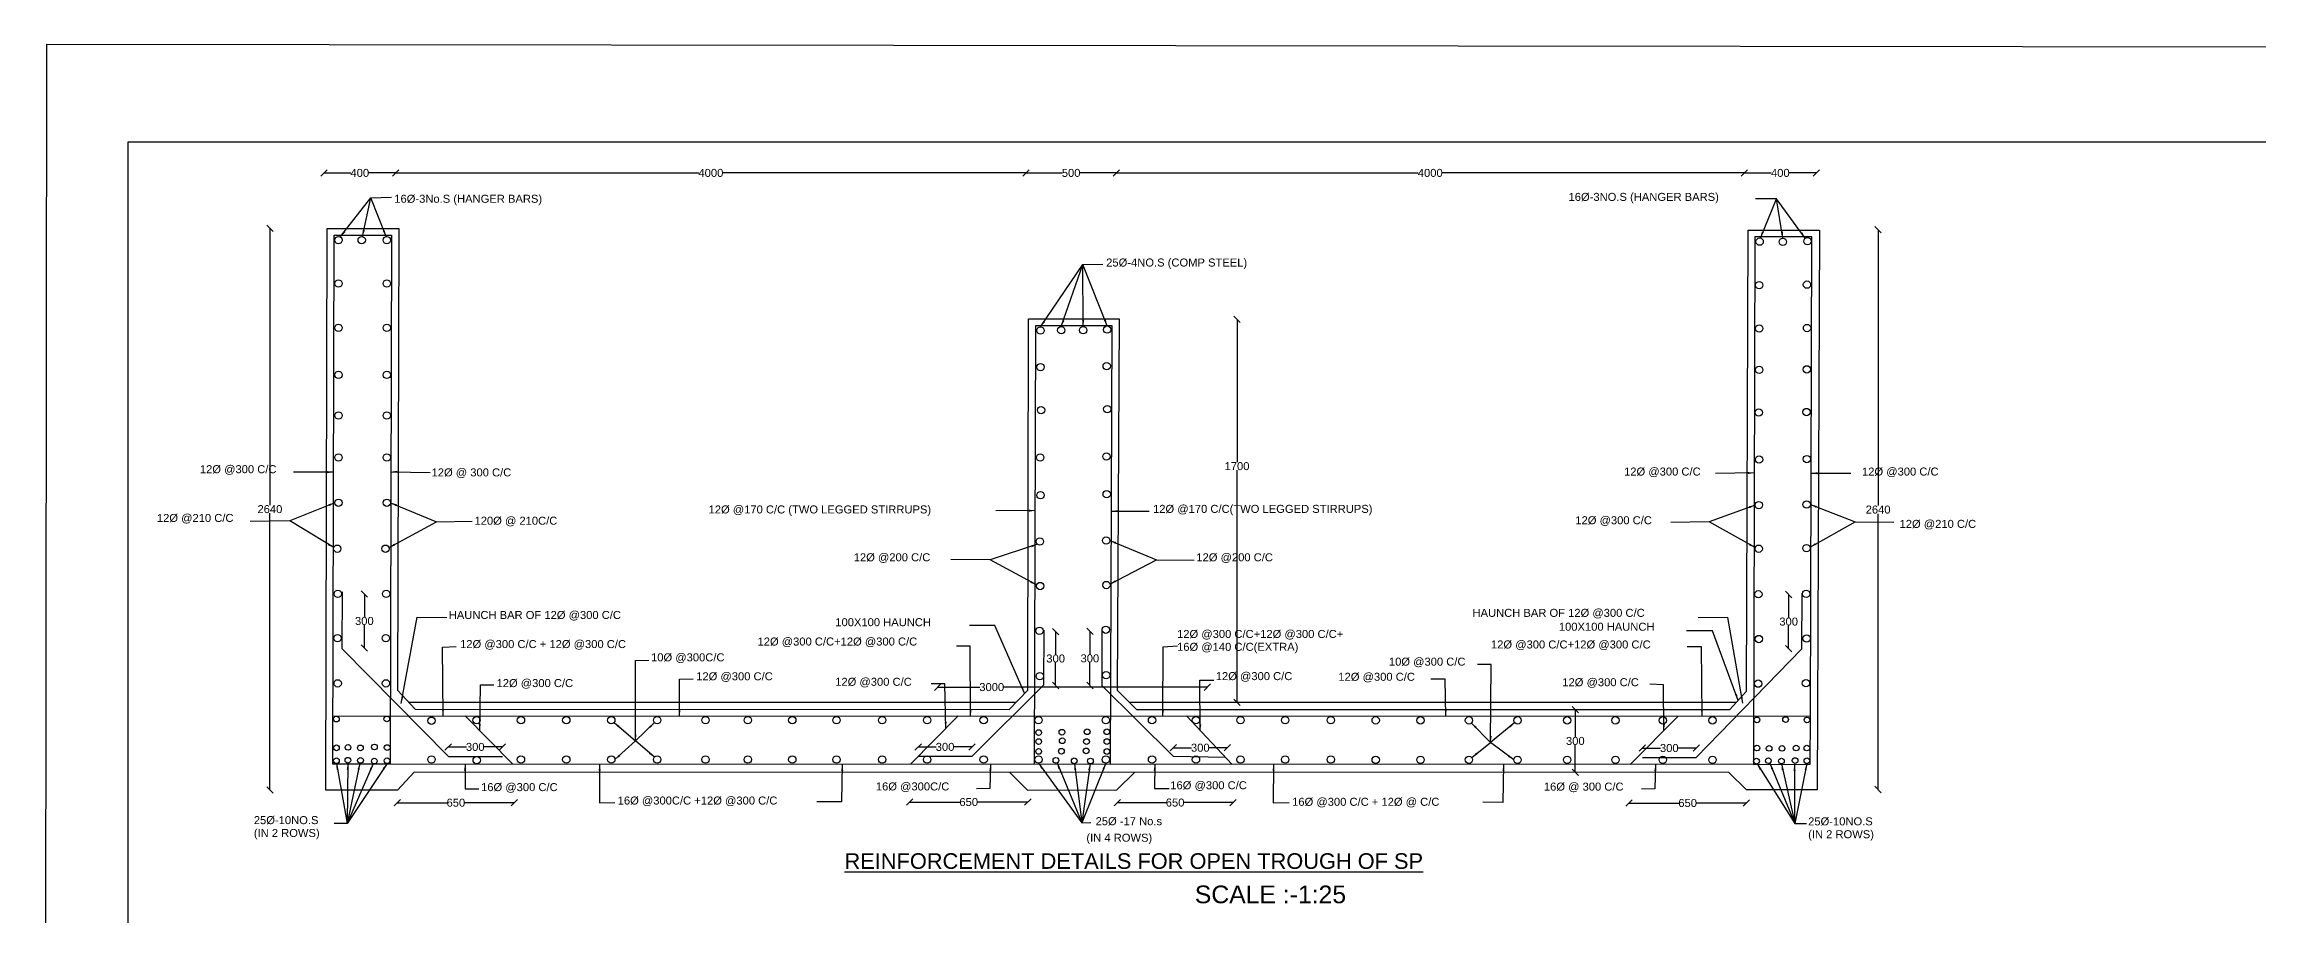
# Model space of a CAD drawing. Header units: metres. Extents: x 4998 to 109809, y -48749 to 23178.
# Drawn here: x 4998 to 74147, y -4005 to 23178 of the extents above; entities that cross this region are included whole.
import ezdxf

# ---------------------------------------------------------------- set-up
doc = ezdxf.new("R2010")
doc.units = ezdxf.units.M
doc.header["$MEASUREMENT"] = 0
doc.layers.add('TEXT', color=255, linetype='Continuous')
doc.styles.get("Standard").update_dxf_attribs({"font": 'arial.ttf'})
doc.dimstyles.get("Standard").update_dxf_attribs({"dimtxt": 250, "dimasz": 200, "dimexe": 0.18, "dimexo": 0.0625, "dimgap": 0.09, "dimtad": 0, "dimtih": 1, "dimtoh": 1, "dimdec": 0, "dimzin": 0, "dimdsep": 46, "dimtxsty": 'Standard', "dimblk": 'OBLIQUE', "dimcen": 0, "dimse1": 1, "dimse2": 1, "dimadec": 0, "dimazin": 0, "dimtfac": 1, "dimtdec": 0, "dimtofl": 0, "dimtmove": 0, "dimatfit": 3, "dimfxl": 1, "dimtolj": 1, "dimtzin": 0, "dimarcsym": 0})
picture_1 = doc.add_image_def('image1.jpg', size_in_pixel=(4820, 3305))

# ---------------------------------------------------------------- blocks, each defined once
blk = doc.blocks.new('_Oblique')
at = {"color": 0, "linetype": 'ByBlock', "lineweight": -2}
blk.add_line((-0.5, -0.5), (0.5, 0.5), dxfattribs=at)
blk = doc.blocks.new('*D5')
at = {"layer": 'Defpoints', "color": 0, "transparency": 16777216}
for p in [(12069, 17429), (12047, -109), (12069, -109)]:
    blk.add_point(p, dxfattribs=at)
at = {"layer": 'TEXT', "color": 0, "lineweight": -2, "transparency": 16777216}
for p, q in [((12047, 17429), (12047, 8788)), ((12047, -109), (12047, 8532))]:
    blk.add_line(p, q, dxfattribs=at)
at = {"layer": 'TEXT', "color": 0, "lineweight": -2, "transparency": 16777216, "xscale": 200, "yscale": 200, "zscale": 200}
for p, rotation in [((12047, 17429), 90), ((12047, -109), 270)]:
    blk.add_blockref('_Oblique', p, dxfattribs=dict(at, rotation=rotation))
at = {"layer": 'TEXT', "color": 0, "transparency": 16777216, "insert": (12047, 8660), "char_height": 250, "attachment_point": 5}
blk.add_mtext('\\A1;2640', dxfattribs=at)
blk = doc.blocks.new('*D6')
at = {"layer": 'Defpoints', "color": 0, "transparency": 16777216}
for p in [(14997, 6010), (15002, 6010), (15002, 4323)]:
    blk.add_point(p, dxfattribs=at)
at = {"layer": 'TEXT', "color": 0, "lineweight": -2, "transparency": 16777216}
for p, q in [((14997, 6010), (14997, 5294)), ((14997, 4323), (14997, 5039))]:
    blk.add_line(p, q, dxfattribs=at)
at = {"layer": 'TEXT', "color": 0, "lineweight": -2, "transparency": 16777216, "xscale": 200, "yscale": 200, "zscale": 200}
for p, rotation in [((14997, 6010), 90), ((14997, 4323), 270)]:
    blk.add_blockref('_Oblique', p, dxfattribs=dict(at, rotation=rotation))
at = {"layer": 'TEXT', "color": 0, "transparency": 16777216, "insert": (14997, 5167), "char_height": 250, "attachment_point": 5}
blk.add_mtext('\\A1;300', dxfattribs=at)
blk = doc.blocks.new('*D7')
at = {"layer": 'Defpoints', "color": 0, "transparency": 16777216}
for p in [(17615, 1224), (19309, 1234), (19309, 1224)]:
    blk.add_point(p, dxfattribs=at)
at = {"layer": 'TEXT', "color": 0, "lineweight": -2, "transparency": 16777216}
for p, q in [((17615, 1234), (18186, 1234)), ((19309, 1234), (18738, 1234))]:
    blk.add_line(p, q, dxfattribs=at)
at = {"layer": 'TEXT', "color": 0, "lineweight": -2, "transparency": 16777216, "xscale": 200, "yscale": 200, "zscale": 200, "rotation": 180}
blk.add_blockref('_Oblique', (17615, 1234), dxfattribs=at)
at = {"layer": 'TEXT', "color": 0, "lineweight": -2, "transparency": 16777216, "xscale": 200, "yscale": 200, "zscale": 200}
blk.add_blockref('_Oblique', (19309, 1234), dxfattribs=at)
at = {"layer": 'TEXT', "color": 0, "transparency": 16777216, "insert": (18462, 1234), "char_height": 250, "attachment_point": 5}
blk.add_mtext('\\A1;300', dxfattribs=at)
blk = doc.blocks.new('*D8')
at = {"layer": 'Defpoints', "color": 0, "transparency": 16777216}
for p in [(16031, -508), (19682, -508), (19682, -508)]:
    blk.add_point(p, dxfattribs=at)
at = {"layer": 'TEXT', "color": 0, "lineweight": -2, "transparency": 16777216}
for p, q in [((16031, -508), (17580, -508)), ((19682, -508), (18133, -508))]:
    blk.add_line(p, q, dxfattribs=at)
at = {"layer": 'TEXT', "color": 0, "lineweight": -2, "transparency": 16777216, "xscale": 200, "yscale": 200, "zscale": 200, "rotation": 180}
blk.add_blockref('_Oblique', (16031, -508), dxfattribs=at)
at = {"layer": 'TEXT', "color": 0, "lineweight": -2, "transparency": 16777216, "xscale": 200, "yscale": 200, "zscale": 200}
blk.add_blockref('_Oblique', (19682, -508), dxfattribs=at)
at = {"layer": 'TEXT', "color": 0, "transparency": 16777216, "insert": (17857, -508), "char_height": 250, "attachment_point": 5}
blk.add_mtext('\\A1;650', dxfattribs=at)
blk = doc.blocks.new('*D9')
at = {"layer": 'Defpoints', "color": 0, "transparency": 16777216}
for p in [(32032, -497), (35725, -487), (35725, -497)]:
    blk.add_point(p, dxfattribs=at)
at = {"layer": 'TEXT', "color": 0, "lineweight": -2, "transparency": 16777216}
for p, q in [((32032, -487), (33602, -487)), ((35725, -487), (34155, -487))]:
    blk.add_line(p, q, dxfattribs=at)
at = {"layer": 'TEXT', "color": 0, "lineweight": -2, "transparency": 16777216, "xscale": 200, "yscale": 200, "zscale": 200, "rotation": 180}
blk.add_blockref('_Oblique', (32032, -487), dxfattribs=at)
at = {"layer": 'TEXT', "color": 0, "lineweight": -2, "transparency": 16777216, "xscale": 200, "yscale": 200, "zscale": 200}
blk.add_blockref('_Oblique', (35725, -487), dxfattribs=at)
at = {"layer": 'TEXT', "color": 0, "transparency": 16777216, "insert": (33878, -487), "char_height": 250, "attachment_point": 5}
blk.add_mtext('\\A1;650', dxfattribs=at)
blk = doc.blocks.new('*D10')
at = {"layer": 'Defpoints', "color": 0, "transparency": 16777216}
for p in [(32300, 1244), (33978, 1244), (33978, 1235)]:
    blk.add_point(p, dxfattribs=at)
at = {"layer": 'TEXT', "color": 0, "lineweight": -2, "transparency": 16777216}
for p, q in [((32300, 1235), (32863, 1235)), ((33978, 1235), (33415, 1235))]:
    blk.add_line(p, q, dxfattribs=at)
at = {"layer": 'TEXT', "color": 0, "lineweight": -2, "transparency": 16777216, "xscale": 200, "yscale": 200, "zscale": 200, "rotation": 180}
blk.add_blockref('_Oblique', (32300, 1235), dxfattribs=at)
at = {"layer": 'TEXT', "color": 0, "lineweight": -2, "transparency": 16777216, "xscale": 200, "yscale": 200, "zscale": 200}
blk.add_blockref('_Oblique', (33978, 1235), dxfattribs=at)
at = {"layer": 'TEXT', "color": 0, "transparency": 16777216, "insert": (33139, 1235), "char_height": 250, "attachment_point": 5}
blk.add_mtext('\\A1;300', dxfattribs=at)
blk = doc.blocks.new('*D11')
at = {"layer": 'Defpoints', "color": 0, "transparency": 16777216}
for p in [(38517, -498), (42136, -498), (42136, -504)]:
    blk.add_point(p, dxfattribs=at)
at = {"layer": 'TEXT', "color": 0, "lineweight": -2, "transparency": 16777216}
for p, q in [((38517, -504), (40050, -504)), ((42136, -504), (40603, -504))]:
    blk.add_line(p, q, dxfattribs=at)
at = {"layer": 'TEXT', "color": 0, "lineweight": -2, "transparency": 16777216, "xscale": 200, "yscale": 200, "zscale": 200, "rotation": 180}
blk.add_blockref('_Oblique', (38517, -504), dxfattribs=at)
at = {"layer": 'TEXT', "color": 0, "lineweight": -2, "transparency": 16777216, "xscale": 200, "yscale": 200, "zscale": 200}
blk.add_blockref('_Oblique', (42136, -504), dxfattribs=at)
at = {"layer": 'TEXT', "color": 0, "transparency": 16777216, "insert": (40326, -504), "char_height": 250, "attachment_point": 5}
blk.add_mtext('\\A1;650', dxfattribs=at)
blk = doc.blocks.new('*D12')
at = {"layer": 'Defpoints', "color": 0, "transparency": 16777216}
for p in [(40270, 1242), (41956, 1242), (41956, 1209)]:
    blk.add_point(p, dxfattribs=at)
at = {"layer": 'TEXT', "color": 0, "lineweight": -2, "transparency": 16777216}
for p, q in [((40270, 1209), (40837, 1209)), ((41956, 1209), (41389, 1209))]:
    blk.add_line(p, q, dxfattribs=at)
at = {"layer": 'TEXT', "color": 0, "lineweight": -2, "transparency": 16777216, "xscale": 200, "yscale": 200, "zscale": 200, "rotation": 180}
blk.add_blockref('_Oblique', (40270, 1209), dxfattribs=at)
at = {"layer": 'TEXT', "color": 0, "lineweight": -2, "transparency": 16777216, "xscale": 200, "yscale": 200, "zscale": 200}
blk.add_blockref('_Oblique', (41956, 1209), dxfattribs=at)
at = {"layer": 'TEXT', "color": 0, "transparency": 16777216, "insert": (41113, 1209), "char_height": 250, "attachment_point": 5}
blk.add_mtext('\\A1;300', dxfattribs=at)
blk = doc.blocks.new('*D13')
at = {"layer": 'Defpoints', "color": 0, "transparency": 16777216}
for p in [(32905, 3102), (41333, 3105), (41333, 3102)]:
    blk.add_point(p, dxfattribs=at)
at = {"layer": 'TEXT', "color": 0, "lineweight": -2, "transparency": 16777216}
for p, q in [((32905, 3102), (34224, 3102)), ((41333, 3102), (34970, 3102))]:
    blk.add_line(p, q, dxfattribs=at)
at = {"layer": 'TEXT', "color": 0, "lineweight": -2, "transparency": 16777216, "xscale": 200, "yscale": 200, "zscale": 200, "rotation": 180}
blk.add_blockref('_Oblique', (32905, 3102), dxfattribs=at)
at = {"layer": 'TEXT', "color": 0, "lineweight": -2, "transparency": 16777216, "xscale": 200, "yscale": 200, "zscale": 200}
blk.add_blockref('_Oblique', (41333, 3102), dxfattribs=at)
at = {"layer": 'TEXT', "color": 0, "transparency": 16777216, "insert": (34597, 3102), "char_height": 250, "attachment_point": 5}
blk.add_mtext('\\A1;3000', dxfattribs=at)
blk = doc.blocks.new('*D14')
at = {"layer": 'Defpoints', "color": 0, "transparency": 16777216}
for p in [(36572, 4835), (36594, 4835), (36572, 3154)]:
    blk.add_point(p, dxfattribs=at)
at = {"layer": 'TEXT', "color": 0, "lineweight": -2, "transparency": 16777216}
for p, q in [((36594, 4835), (36594, 4122)), ((36594, 3154), (36594, 3867))]:
    blk.add_line(p, q, dxfattribs=at)
at = {"layer": 'TEXT', "color": 0, "lineweight": -2, "transparency": 16777216, "xscale": 200, "yscale": 200, "zscale": 200}
for p, rotation in [((36594, 4835), 90), ((36594, 3154), 270)]:
    blk.add_blockref('_Oblique', p, dxfattribs=dict(at, rotation=rotation))
at = {"layer": 'TEXT', "color": 0, "transparency": 16777216, "insert": (36594, 3995), "char_height": 250, "attachment_point": 5}
blk.add_mtext('\\A1;300', dxfattribs=at)
blk = doc.blocks.new('*D15')
at = {"layer": 'Defpoints', "color": 0, "transparency": 16777216}
for p in [(37679, 4844), (37663, 3154), (37679, 3154)]:
    blk.add_point(p, dxfattribs=at)
at = {"layer": 'TEXT', "color": 0, "lineweight": -2, "transparency": 16777216}
for p, q in [((37663, 4844), (37663, 4127)), ((37663, 3154), (37663, 3871))]:
    blk.add_line(p, q, dxfattribs=at)
at = {"layer": 'TEXT', "color": 0, "lineweight": -2, "transparency": 16777216, "xscale": 200, "yscale": 200, "zscale": 200}
for p, rotation in [((37663, 4844), 90), ((37663, 3154), 270)]:
    blk.add_blockref('_Oblique', p, dxfattribs=dict(at, rotation=rotation))
at = {"layer": 'TEXT', "color": 0, "transparency": 16777216, "insert": (37663, 3999), "char_height": 250, "attachment_point": 5}
blk.add_mtext('\\A1;300', dxfattribs=at)
blk = doc.blocks.new('*D16')
at = {"layer": 'Defpoints', "color": 0, "transparency": 16777216}
for p in [(52828, 2401), (52829, 2401), (52828, 440)]:
    blk.add_point(p, dxfattribs=at)
at = {"layer": 'TEXT', "color": 0, "lineweight": -2, "transparency": 16777216}
for p, q in [((52828, 2401), (52828, 1548)), ((52828, 440), (52828, 1293))]:
    blk.add_line(p, q, dxfattribs=at)
at = {"layer": 'TEXT', "color": 0, "lineweight": -2, "transparency": 16777216, "xscale": 200, "yscale": 200, "zscale": 200}
for p, rotation in [((52828, 2401), 90), ((52828, 440), 270)]:
    blk.add_blockref('_Oblique', p, dxfattribs=dict(at, rotation=rotation))
at = {"layer": 'TEXT', "color": 0, "transparency": 16777216, "insert": (52828, 1420), "char_height": 250, "attachment_point": 5}
blk.add_mtext('\\A1;300', dxfattribs=at)
blk = doc.blocks.new('*D17')
at = {"layer": 'Defpoints', "color": 0, "transparency": 16777216}
for p in [(54921, 1202), (56608, 1202), (56608, 1199)]:
    blk.add_point(p, dxfattribs=at)
at = {"layer": 'TEXT', "color": 0, "lineweight": -2, "transparency": 16777216}
for p, q in [((54921, 1199), (55489, 1199)), ((56608, 1199), (56040, 1199))]:
    blk.add_line(p, q, dxfattribs=at)
at = {"layer": 'TEXT', "color": 0, "lineweight": -2, "transparency": 16777216, "xscale": 200, "yscale": 200, "zscale": 200, "rotation": 180}
blk.add_blockref('_Oblique', (54921, 1199), dxfattribs=at)
at = {"layer": 'TEXT', "color": 0, "lineweight": -2, "transparency": 16777216, "xscale": 200, "yscale": 200, "zscale": 200}
blk.add_blockref('_Oblique', (56608, 1199), dxfattribs=at)
at = {"layer": 'TEXT', "color": 0, "transparency": 16777216, "insert": (55764, 1199), "char_height": 250, "attachment_point": 5}
blk.add_mtext('\\A1;300', dxfattribs=at)
blk = doc.blocks.new('*D18')
at = {"layer": 'Defpoints', "color": 0, "transparency": 16777216}
for p in [(54506, -502), (58169, -502), (58169, -517)]:
    blk.add_point(p, dxfattribs=at)
at = {"layer": 'TEXT', "color": 0, "lineweight": -2, "transparency": 16777216}
for p, q in [((54506, -517), (56061, -517)), ((58169, -517), (56614, -517))]:
    blk.add_line(p, q, dxfattribs=at)
at = {"layer": 'TEXT', "color": 0, "lineweight": -2, "transparency": 16777216, "xscale": 200, "yscale": 200, "zscale": 200, "rotation": 180}
blk.add_blockref('_Oblique', (54506, -517), dxfattribs=at)
at = {"layer": 'TEXT', "color": 0, "lineweight": -2, "transparency": 16777216, "xscale": 200, "yscale": 200, "zscale": 200}
blk.add_blockref('_Oblique', (58169, -517), dxfattribs=at)
at = {"layer": 'TEXT', "color": 0, "transparency": 16777216, "insert": (56338, -517), "char_height": 250, "attachment_point": 5}
blk.add_mtext('\\A1;650', dxfattribs=at)
blk = doc.blocks.new('*D19')
at = {"layer": 'Defpoints', "color": 0, "transparency": 16777216}
for p in [(59458, 5994), (59493, 5994), (59458, 4303)]:
    blk.add_point(p, dxfattribs=at)
at = {"layer": 'TEXT', "color": 0, "lineweight": -2, "transparency": 16777216}
for p, q in [((59493, 5994), (59493, 5276)), ((59493, 4303), (59493, 5020))]:
    blk.add_line(p, q, dxfattribs=at)
at = {"layer": 'TEXT', "color": 0, "lineweight": -2, "transparency": 16777216, "xscale": 200, "yscale": 200, "zscale": 200}
for p, rotation in [((59493, 5994), 90), ((59493, 4303), 270)]:
    blk.add_blockref('_Oblique', p, dxfattribs=dict(at, rotation=rotation))
at = {"layer": 'TEXT', "color": 0, "transparency": 16777216, "insert": (59493, 5148), "char_height": 250, "attachment_point": 5}
blk.add_mtext('\\A1;300', dxfattribs=at)
blk = doc.blocks.new('*D20')
at = {"layer": 'Defpoints', "color": 0, "transparency": 16777216}
for p in [(62229, 17387), (62288, 17387), (62229, -95)]:
    blk.add_point(p, dxfattribs=at)
at = {"layer": 'TEXT', "color": 0, "lineweight": -2, "transparency": 16777216}
for p, q in [((62288, 17387), (62288, 8774)), ((62288, -95), (62288, 8518))]:
    blk.add_line(p, q, dxfattribs=at)
at = {"layer": 'TEXT', "color": 0, "lineweight": -2, "transparency": 16777216, "xscale": 200, "yscale": 200, "zscale": 200}
for p, rotation in [((62288, 17387), 90), ((62288, -95), 270)]:
    blk.add_blockref('_Oblique', p, dxfattribs=dict(at, rotation=rotation))
at = {"layer": 'TEXT', "color": 0, "transparency": 16777216, "insert": (62288, 8646), "char_height": 250, "attachment_point": 5}
blk.add_mtext('\\A1;2640', dxfattribs=at)
blk = doc.blocks.new('*D21')
at = {"layer": 'Defpoints', "color": 0, "transparency": 16777216}
for p in [(58107, 19176), (58107, 19160), (60358, 19176)]:
    blk.add_point(p, dxfattribs=at)
at = {"layer": 'TEXT', "color": 0, "lineweight": -2, "transparency": 16777216}
for p, q in [((58107, 19160), (58952, 19160)), ((60358, 19160), (59513, 19160))]:
    blk.add_line(p, q, dxfattribs=at)
at = {"layer": 'TEXT', "color": 0, "lineweight": -2, "transparency": 16777216, "xscale": 200, "yscale": 200, "zscale": 200, "rotation": 180}
blk.add_blockref('_Oblique', (58107, 19160), dxfattribs=at)
at = {"layer": 'TEXT', "color": 0, "lineweight": -2, "transparency": 16777216, "xscale": 200, "yscale": 200, "zscale": 200}
blk.add_blockref('_Oblique', (60358, 19160), dxfattribs=at)
at = {"layer": 'TEXT', "color": 0, "transparency": 16777216, "insert": (59233, 19160), "char_height": 250, "attachment_point": 5}
blk.add_mtext('\\A1;400', dxfattribs=at)
blk = doc.blocks.new('*D22')
at = {"layer": 'Defpoints', "color": 0, "transparency": 16777216}
for p in [(38487, 19160), (38487, 19160), (58107, 19160)]:
    blk.add_point(p, dxfattribs=at)
at = {"layer": 'TEXT', "color": 0, "lineweight": -2, "transparency": 16777216}
for p, q in [((38487, 19160), (47919, 19160)), ((58107, 19160), (48675, 19160))]:
    blk.add_line(p, q, dxfattribs=at)
at = {"layer": 'TEXT', "color": 0, "lineweight": -2, "transparency": 16777216, "xscale": 200, "yscale": 200, "zscale": 200, "rotation": 180}
blk.add_blockref('_Oblique', (38487, 19160), dxfattribs=at)
at = {"layer": 'TEXT', "color": 0, "lineweight": -2, "transparency": 16777216, "xscale": 200, "yscale": 200, "zscale": 200}
blk.add_blockref('_Oblique', (58107, 19160), dxfattribs=at)
at = {"layer": 'TEXT', "color": 0, "transparency": 16777216, "insert": (48297, 19160), "char_height": 250, "attachment_point": 5}
blk.add_mtext('\\A1;4000', dxfattribs=at)
blk = doc.blocks.new('*D23')
at = {"layer": 'Defpoints', "color": 0, "transparency": 16777216}
for p in [(35670, 19160), (35670, 19160), (38487, 19160)]:
    blk.add_point(p, dxfattribs=at)
at = {"layer": 'TEXT', "color": 0, "lineweight": -2, "transparency": 16777216}
for p, q in [((35670, 19160), (36802, 19160)), ((38487, 19160), (37354, 19160))]:
    blk.add_line(p, q, dxfattribs=at)
at = {"layer": 'TEXT', "color": 0, "lineweight": -2, "transparency": 16777216, "xscale": 200, "yscale": 200, "zscale": 200, "rotation": 180}
blk.add_blockref('_Oblique', (35670, 19160), dxfattribs=at)
at = {"layer": 'TEXT', "color": 0, "lineweight": -2, "transparency": 16777216, "xscale": 200, "yscale": 200, "zscale": 200}
blk.add_blockref('_Oblique', (38487, 19160), dxfattribs=at)
at = {"layer": 'TEXT', "color": 0, "transparency": 16777216, "insert": (37078, 19160), "char_height": 250, "attachment_point": 5}
blk.add_mtext('\\A1;500', dxfattribs=at)
blk = doc.blocks.new('*D24')
at = {"layer": 'Defpoints', "color": 0, "transparency": 16777216}
for p in [(15978, 19160), (15978, 19160), (35670, 19160)]:
    blk.add_point(p, dxfattribs=at)
at = {"layer": 'TEXT', "color": 0, "lineweight": -2, "transparency": 16777216}
for p, q in [((15978, 19160), (25446, 19160)), ((35670, 19160), (26202, 19160))]:
    blk.add_line(p, q, dxfattribs=at)
at = {"layer": 'TEXT', "color": 0, "lineweight": -2, "transparency": 16777216, "xscale": 200, "yscale": 200, "zscale": 200, "rotation": 180}
blk.add_blockref('_Oblique', (15978, 19160), dxfattribs=at)
at = {"layer": 'TEXT', "color": 0, "lineweight": -2, "transparency": 16777216, "xscale": 200, "yscale": 200, "zscale": 200}
blk.add_blockref('_Oblique', (35670, 19160), dxfattribs=at)
at = {"layer": 'TEXT', "color": 0, "transparency": 16777216, "insert": (25824, 19160), "char_height": 250, "attachment_point": 5}
blk.add_mtext('\\A1;4000', dxfattribs=at)
blk = doc.blocks.new('*D25')
at = {"layer": 'Defpoints', "color": 0, "transparency": 16777216}
for p in [(13734, 19160), (13734, 19160), (15978, 19160)]:
    blk.add_point(p, dxfattribs=at)
at = {"layer": 'TEXT', "color": 0, "lineweight": -2, "transparency": 16777216}
for p, q in [((13734, 19160), (14575, 19160)), ((15978, 19160), (15137, 19160))]:
    blk.add_line(p, q, dxfattribs=at)
at = {"layer": 'TEXT', "color": 0, "lineweight": -2, "transparency": 16777216, "xscale": 200, "yscale": 200, "zscale": 200, "rotation": 180}
blk.add_blockref('_Oblique', (13734, 19160), dxfattribs=at)
at = {"layer": 'TEXT', "color": 0, "lineweight": -2, "transparency": 16777216, "xscale": 200, "yscale": 200, "zscale": 200}
blk.add_blockref('_Oblique', (15978, 19160), dxfattribs=at)
at = {"layer": 'TEXT', "color": 0, "transparency": 16777216, "insert": (14856, 19160), "char_height": 250, "attachment_point": 5}
blk.add_mtext('\\A1;400', dxfattribs=at)
blk = doc.blocks.new('*D26')
at = {"layer": 'Defpoints', "color": 0, "transparency": 16777216}
for p in [(42290, 14587), (42260, 2630), (42289, 2630)]:
    blk.add_point(p, dxfattribs=at)
at = {"layer": 'TEXT', "color": 0, "lineweight": -2, "transparency": 16777216}
for p, q in [((42260, 14587), (42260, 10129)), ((42260, 2630), (42260, 9874))]:
    blk.add_line(p, q, dxfattribs=at)
at = {"layer": 'TEXT', "color": 0, "lineweight": -2, "transparency": 16777216, "xscale": 200, "yscale": 200, "zscale": 200}
for p, rotation in [((42260, 14587), 90), ((42260, 2630), 270)]:
    blk.add_blockref('_Oblique', p, dxfattribs=dict(at, rotation=rotation))
at = {"layer": 'TEXT', "color": 0, "transparency": 16777216, "insert": (42260, 10002), "char_height": 250, "attachment_point": 5}
blk.add_mtext('\\A1;1700', dxfattribs=at)

msp = doc.modelspace()

# ---------------------------------------------------------------- linework, layer by layer
at = {"layer": 'TEXT', "color": 7}
msp.add_lwpolyline([(7620.9, 20132), (104141.1, 20132), (104141.1, -45757.6), (7620.9, -45757.6)], close=True, dxfattribs=at)
for points in [[(13791.1, -118.1), (13831.6, 17423), (16074.7, 17423), (16035.6, 3003.6), (16584.1, 2408.9), (35140.3, 2404.8)], [(39115.8, 2403.9), (57658.3, 2399.7), (58177.6, 2977.6), (58228.9, 17376.5), (60456.4, 17376.5), (60381.2, -109.6), (58176.3, -109.6), (57628.1, 438.8), (16555.8, 448.7), (16029.6, -116.8), (13791.1, -118.1)], [(14052.3, 17220.1), (15844.5, 17220.1), (15809.2, 698), (14011.3, 698), (14052.3, 17220.1)], [(60160.2, 700), (60178.3, 2197.2), (60215.9, 17166.9), (58437.3, 17166.9), (58394.5, 686.1), (60160.2, 700)], [(35140.3, 2404.8), (35721.8, 3011.3), (35746.7, 14605.4), (38579.2, 14605.4), (38518, 3008.3), (39115.8, 2403.9)], [(35928.8, 692.4), (35979.8, 14399.4), (38345.6, 14399.4), (38299.3, 691.7)], [(14307.3, 6076.6), (14294, 4304.3), (17622.3, 930.7), (19314.3, 939.8)], [(54929, 903.6), (56599.5, 908.8), (59903.4, 4303), (59919.9, 6035.4)], [(32312.4, 949.4), (33985.5, 950.3), (36225.6, 3176.6), (36234.7, 4884.4)], [(38040.9, 4921.5), (38040.9, 3148.6), (40261.1, 950.2), (41899.7, 919.7)], [(14015, 2209.3), (60178.3, 2197.2)], [(16379.2, 2631), (35356.2, 2630)], [(18148.5, 2208.2), (19637.9, 696.9)], [(32060.1, 693.5), (33549.9, 2204.2)], [(38892.4, 2629.8), (57864.1, 2628.7)], [(42109.8, 690.6), (40681.3, 2202.3)], [(54541.8, 687.2), (56046.2, 2198.3)], [(58394.5, 686.1), (15809.2, 698)], [(35151.7, 444.2), (35715.8, -111), (38502.8, -100.6), (39064.1, 443.3)]]:
    msp.add_lwpolyline(points, dxfattribs=at)
for centre, radius in [((14190.5, 17063.5), 114.6), ((14914.4, 17063.5), 114.6), ((15698.7, 17063.5), 114.6), ((58587.4, 17014.7), 114.6), ((59312.9, 17009.8), 114.6), ((60079.9, 17031.3), 114.6), ((14190.5, 15707), 114.6), ((15698.7, 15707), 114.6), ((58572.9, 15655.7), 114.6), ((60065.4, 15672.2), 114.6), ((14190.5, 14321.6), 114.6), ((15698.7, 14321.6), 114.6), ((36120.8, 14238.9), 114.6), ((36769.3, 14247.8), 114.6), ((37453.5, 14247.8), 114.6), ((38205.1, 14267.2), 114.6), ((58574.4, 14300), 114.6), ((60066.8, 14316.6), 114.6), ((36118.6, 13096.9), 114.6), ((38189, 13128.6), 114.6), ((60062.8, 13025.6), 114.6), ((14190.5, 12852.4), 114.6), ((15698.7, 12852.4), 114.6), ((58570.3, 13009.1), 114.6), ((36137.9, 11754), 114.6), ((38208.4, 11785.7), 114.6), ((58558, 11677.5), 114.6), ((60050.4, 11694.1), 114.6), ((14190.5, 11583.3), 114.6), ((15698.7, 11583.3), 114.6), ((14190.5, 10271.8), 114.6), ((15698.7, 10271.8), 114.6), ((36108.9, 10272.9), 114.6), ((38179.3, 10304.6), 114.6), ((58569, 10208.6), 114.6), ((60061.5, 10225.1), 114.6), ((36118.5, 9094.3), 114.6), ((38189, 9126), 114.6), ((14190.5, 8860.9), 114.6), ((15698.7, 8860.9), 114.6), ((58563.5, 8787.5), 114.6), ((60056, 8804), 114.6), ((36099.3, 7650.9), 114.6), ((38169.7, 7682.6), 114.6), ((14151.7, 7425.7), 114.6), ((15659.9, 7425.7), 114.6), ((58558.1, 7425.9), 114.6), ((60050.6, 7442.5), 114.6), ((36109, 6259.7), 114.6), ((38179.4, 6291.4), 114.6), ((14171.1, 6013.8), 114.6), ((15679.4, 6013.8), 114.6), ((58546.7, 6002.1), 114.6), ((60039.2, 6018.7), 114.6), ((36089.7, 4863.1), 114.6), ((38160.1, 4894.8), 114.6), ((14158.2, 4629.3), 114.6), ((15666.4, 4629.3), 114.6), ((58563.3, 4605), 114.6), ((60055.8, 4621.5), 114.6), ((36099.4, 3442.9), 114.6), ((38169.8, 3474.6), 114.6), ((14164.5, 3219.4), 114.6), ((15672.7, 3219.4), 114.6), ((58541.3, 3210.9), 114.6), ((60033.8, 3227.5), 114.6), ((14125.4, 2104.3), 88.9), ((15699.2, 2108.1), 88.9), ((17094.3, 2053.6), 114.6), ((18504.6, 2072.6), 114.6), ((19890, 2072.6), 114.6), ((21306.6, 2072.6), 114.6), ((22712.7, 2072.6), 114.6), ((24145.7, 2072.6), 114.6), ((25653.1, 2072.6), 114.6), ((26978.6, 2072.6), 114.6), ((28366.8, 2072.6), 114.6), ((29748, 2072.6), 114.6), ((31172, 2072.6), 114.6), ((32579.7, 2072.6), 114.6), ((34345.2, 2072.6), 114.6), ((36057.9, 2072.6), 114.6), ((38162.6, 2072.6), 114.6), ((39604.5, 2072.6), 114.6), ((40977.9, 2072.6), 114.6), ((42366.1, 2072.6), 114.6), ((43763.2, 2072.6), 114.6), ((45191.1, 2072.6), 114.6), ((46592.4, 2065.2), 114.6), ((47992.6, 2065.2), 114.6), ((49505.3, 2065.2), 114.6), ((51025.1, 2065.2), 114.6), ((52575.8, 2065.2), 114.6), ((54081.6, 2065.2), 114.6), ((55561, 2065.2), 114.6), ((57115.9, 2065.2), 114.6), ((58502.9, 2079.9), 88.9), ((59397.4, 2090.7), 88.9), ((60065.6, 2076.3), 88.9), ((36062.6, 1681.8), 88.9), ((36062.6, 1401.7), 88.9), ((36789.4, 1692.2), 88.9), ((36799.8, 1427.7), 88.9), ((37557.7, 1401.7), 88.9), ((37578.5, 1707.8), 88.9), ((38191.3, 1707.8), 88.9), ((38194.2, 1401.7), 88.9), ((14125.9, 803.5), 88.9), ((14126.2, 1206.4), 88.9), ((14483.3, 818.2), 88.9), ((14487.2, 1221.1), 88.9), ((14874, 1202.7), 88.9), ((14877.4, 814.5), 88.9), ((15308.4, 792.4), 88.9), ((15312.4, 1232.2), 88.9), ((15706.3, 803.5), 88.9), ((15710.2, 1213.8), 88.9), ((17094.3, 840.6), 114.6), ((18507.2, 819.4), 114.6), ((19890, 841.1), 114.6), ((21306.6, 839.3), 114.6), ((22712.7, 839.3), 114.6), ((24145.7, 839.3), 114.6), ((25653.1, 839.3), 114.6), ((26978.6, 839.3), 114.6), ((28366.8, 839.3), 114.6), ((29748, 839.3), 114.6), ((31172, 839.3), 114.6), ((32579.7, 839.3), 114.6), ((34345.2, 839.3), 114.6), ((36057.9, 839.3), 114.6), ((36062.6, 1095.7), 88.9), ((36602.5, 815.7), 88.9), ((36773.8, 1100.9), 88.9), ((37173.6, 800.1), 88.9), ((37547.4, 1111.3), 88.9), ((37682.3, 794.9), 88.9), ((38162.6, 839.3), 114.6), ((38194.2, 1092.3), 88.9), ((39604.5, 839.3), 114.6), ((40977.9, 839.3), 114.6), ((42366.1, 839.3), 114.6), ((43763.2, 839.3), 114.6), ((45191.1, 839.3), 114.6), ((46592.4, 831.9), 114.6), ((47992.6, 831.9), 114.6), ((49505.3, 831.9), 114.6), ((51025.1, 831.9), 114.6), ((52575.8, 831.9), 114.6), ((54081.6, 831.9), 114.6), ((55561, 831.9), 114.6), ((57115.9, 831.9), 114.6), ((58488.5, 790.4), 88.9), ((58502.9, 1200.6), 88.9), ((58858.6, 804.7), 88.9), ((58883.7, 1189.8), 88.9), ((59268.1, 794), 88.9), ((59286.1, 1189.8), 88.9), ((59695.6, 808.3), 88.9), ((59728, 1200.6), 88.9), ((60062.1, 1200.6), 88.9), ((60062.1, 801.2), 88.9)]:
    msp.add_circle(centre, radius, dxfattribs=at)

# ---------------------------------------------------------------- texts
for s, height, p in [('16Ø-3No.S (HANGER BARS)', 250, (15933.1, 18228.6)), ('16Ø-3NO.S (HANGER BARS)', 250, (52617.5, 18286.9)), ('25Ø-4NO.S (COMP STEEL)', 250, (38172.8, 16237.5)), ('12Ø @300 C/C', 250, (9860.3, 9783.1)), ('12Ø @ 300 C/C', 250, (17098.1, 9683.2)), ('12Ø @300 C/C', 250, (54351.6, 9709.5)), ('12Ø @300 C/C', 250, (61785, 9709.5)), ('12Ø @210 C/C', 250, (8517.5, 8260.8)), ('120Ø @ 210C/C', 250, (18439.4, 8174.5)), ('12Ø @170 C/C (TWO LEGGED STIRRUPS)', 250, (25751.8, 8526.5)), ('12Ø @170 C/C(TWO LEGGED STIRRUPS)', 250, (39636.6, 8544.1)), ('12Ø @300 C/C', 250, (52829.1, 8188.5)), ('12Ø @210 C/C', 250, (62958.7, 8075.3)), ('12Ø @200 C/C', 250, (30286, 7032.3)), ('12Ø @200 C/C', 250, (40989.2, 7031.5)), ('HAUNCH BAR OF 12Ø @300 C/C', 250, (49616.3, 5297)), ('HAUNCH BAR OF 12Ø @300 C/C', 250, (17634, 5230.8)), ('100X100 HAUNCH', 250, (29710.3, 5004.5)), ('12Ø @300 C/C+12Ø @300 C/C+', 250, (40387, 4637.4)), ('100X100 HAUNCH', 250, (52314.3, 4863.8)), ('12Ø @300 C/C + 12Ø @300 C/C', 250, (17988.9, 4321.7)), ('10Ø @300C/C', 250, (23953.8, 3907.7)), ('12Ø @300 C/C+12Ø @300 C/C', 250, (27280.4, 4401.2)), ('16Ø @140 C/C(EXTRA)', 250, (40387, 4235.8)), ('12Ø @300 C/C+12Ø @300 C/C', 250, (50193.3, 4309.5)), ('12Ø @300 C/C', 250, (25364.7, 3315.1)), ('12Ø @300 C/C', 250, (41596.4, 3321.4)), ('12Ø @300 C/C', 250, (45426.1, 3300.6)), ('10Ø @300 C/C', 250, (47005.3, 3772.9)), ('12Ø @300 C/C', 250, (19127.4, 3103.9)), ('12Ø @300 C/C', 250, (29707, 3143.7)), ('12Ø @300 C/C', 250, (52421.6, 3130.3)), ('16Ø @300 C/C', 250, (18643.6, -145.1)), ('16Ø @300C/C', 250, (30977.1, -123.7)), ('16Ø @300 C/C', 250, (40175.4, -87.4)), ('16Ø @ 300 C/C', 250, (51847.1, -129.5)), ('16Ø @300C/C +12Ø @300 C/C', 250, (22911.5, -564.3)), ('16Ø @300 C/C + 12Ø @ C/C', 250, (43981.9, -603.7)), ('25Ø-10NO.S', 250, (11544.9, -1176.4)), ('(IN 2 ROWS)', 250, (11544.9, -1578)), ('25Ø -17 No.s', 250, (37842.2, -1209.8)), ('25Ø-10NO.S', 250, (60101.8, -1215.4)), ('(IN 2 ROWS)', 250, (60101.8, -1617)), ('(IN 4 ROWS)', 250, (37554.4, -1725.2)), ('%%UREINFORCEMENT DETAILS FOR OPEN TROUGH OF SP', 487.23, (29998.1, -2573.1)), ('SCALE :-1:25', 553.406, (40941.6, -3647.4))]:
    msp.add_text(s, height=height, dxfattribs=at).set_placement(p)

# ---------------------------------------------------------------- dimensions: what is measured, and where the dimension line sits
for base, p1, p2, text, picture, middle in [((13733.6, 19159.9), (15978.4, 19159.9), (13733.6, 19159.9), '400', '*D25', (14856, 19159.9)), ((15978.4, 19159.9), (35669.8, 19159.9), (15978.4, 19159.9), '4000', '*D24', (25824.1, 19159.9)), ((35669.8, 19159.9), (38486.8, 19159.9), (35669.8, 19159.9), '500', '*D23', (37078.3, 19159.9)), ((38486.8, 19159.9), (58106.9, 19159.9), (38486.8, 19159.9), '4000', '*D22', (48296.9, 19159.9)), ((58106.9, 19159.9), (60358.2, 19176.1), (58106.9, 19176.1), '400', '*D21', (59232.5, 19159.9)), ((19308.9, 1234), (17614.7, 1224.3), (19308.9, 1224.3), '300', '*D7', (18461.8, 1234)), ((33978, 1234.7), (32300.2, 1244.3), (33978, 1244.3), '300', '*D10', (33139.1, 1234.7)), ((41955.8, 1209.4), (40270.1, 1241.8), (41955.8, 1241.8), '300', '*D12', (41113, 1209.4)), ((56608, 1198.7), (54920.5, 1202.2), (56608, 1202.2), '300', '*D17', (55764.3, 1198.7)), ((19681.9, -508.4), (16031.2, -508.4), (19681.9, -508.4), '650', '*D8', (17856.6, -508.4)), ((35724.9, -487.1), (32032.1, -496.9), (35724.9, -496.9), '650', '*D9', (33878.5, -487.1)), ((42135.6, -503.8), (38516.6, -498.5), (42135.6, -498.5), '650', '*D11', (40326.1, -503.8)), ((58169, -516.5), (54506.2, -501.8), (58169, -501.8), '650', '*D18', (56337.6, -516.5))]:
    dim = msp.add_linear_dim(base=base, p1=p1, p2=p2, text=text, dimstyle='Standard', dxfattribs=at)
    dim.commit()
    dim.dimension.update_dxf_attribs({"geometry": picture, "text_midpoint": middle})
for base, p1, p2, text, picture, middle in [((12047.1, -108.9), (12069.1, 17429.3), (12069.1, -108.9), '2640', '*D5', (12047.1, 8660.2)), ((62288.2, 17387.2), (62229.2, -94.8), (62229.2, 17387.2), '2640', '*D20', (62288.2, 8646.2)), ((14996.6, 6010.2), (15002.2, 4323.1), (15002.2, 6010.2), '300', '*D6', (14996.6, 5166.7)), ((59492.6, 5994), (59458.1, 4302.6), (59458.1, 5994), '300', '*D19', (59492.6, 5148.3)), ((36594.1, 4835.5), (36571.7, 3153.8), (36571.7, 4835.5), '300', '*D14', (36594.1, 3994.6)), ((37662.9, 3153.5), (37679.4, 4844.4), (37679.4, 3153.5), '300', '*D15', (37662.9, 3999)), ((52828.1, 2400.8), (52828.1, 439.9), (52828.6, 2400.8), '300', '*D16', (52828.1, 1420.4))]:
    dim = msp.add_linear_dim(base=base, p1=p1, p2=p2, angle=90, text=text, dimstyle='Standard', dxfattribs=at)
    dim.commit()
    dim.dimension.update_dxf_attribs({"geometry": picture, "text_midpoint": middle})
dim = msp.add_linear_dim(base=(42260.2, 2629.6), p1=(42289.8, 14586.9), p2=(42289.1, 2629.6), angle=90, text='1700', dimstyle='Standard', dxfattribs=at)
dim.commit()
dim.dimension.update_dxf_attribs({"geometry": '*D26', "text_midpoint": (42260.2, 10001.7), "dimtype": 160})
dim = msp.add_linear_dim(base=(41333.2, 3101.6), p1=(32905.3, 3102.2), p2=(41333.2, 3104.6), text='3000', dimstyle='Standard', dxfattribs=at)
dim.commit()
dim.dimension.update_dxf_attribs({"geometry": '*D13', "text_midpoint": (34597, 3101.6), "dimtype": 160})

# ---------------------------------------------------------------- pictures from other files: only their frames are drawn
at = {"color": 7}
image = msp.add_image(picture_1, insert=(4998.1, -48635.9), size_in_units=(104733.4, 71814.1), rotation=-0.061601, dxfattribs=dict(at, fade=35))
image.dxf.flags = 7

# ---------------------------------------------------------------- leaders
at = {"layer": 'TEXT', "color": 7}
for points in [[(14257.6, 17171.2), (15201.3, 18383.4)], [(14938.8, 17175.5), (15201.3, 18383.4), (15849.3, 18400.8)], [(15675.4, 17175.6), (15201.3, 18383.4)], [(58609, 17127.2), (59112.6, 18355), (58457, 18355)], [(59312.9, 17124.4), (59112.6, 18355)], [(60012.3, 17123.8), (59112.6, 18355)], [(36120.8, 14353.5), (37445.9, 16305.5), (38069.9, 16311.1)], [(36769.3, 14362.4), (37445.9, 16305.5)], [(37453.1, 14362.4), (37445.9, 16305.5)], [(38205.1, 14381.8), (37445.9, 16305.5)], [(14033.9, 9817.5), (12787.1, 9810.6)], [(15828.7, 9828.7), (17055.3, 9810)], [(58418.1, 9789.7), (57202.9, 9778)], [(60197.3, 9781.8), (61439.8, 9781.8)], [(14075.9, 8860.9), (12666.1, 8292.1), (11431.3, 8273.9)], [(15813.3, 8860.9), (17247.7, 8263.1), (18361.3, 8282.4)], [(35958.3, 8614.5), (34724.4, 8606.2)], [(38326, 8596.8), (39517.7, 8601.3)], [(58448.9, 8787.5), (57011.8, 8264.3), (55812.4, 8244.6)], [(60170.6, 8804), (61568.8, 8264.9), (62774.7, 8251.8)], [(14042.3, 7459.8), (12666.1, 8292.1)], [(15769.2, 7460.4), (17247.7, 8263.1)], [(38284.3, 7682.6), (39744.9, 7074.7), (40917.2, 7069.5)], [(58448.3, 7458.7), (57011.8, 8264.3)], [(60160.4, 7475.1), (61568.8, 8264.9)], [(36025.7, 7563.1), (34544.3, 7073.7), (33320.4, 7086.8)], [(35999.1, 6292.3), (34544.3, 7073.7)], [(38289.7, 6322.7), (39744.9, 7074.7)], [(16147.3, 2594.8), (16650.5, 5283.1), (17575.3, 5276.4)], [(35624.5, 2909.7), (34697, 5031.7), (33903.1, 5031.7)], [(57918, 2688.7), (57113.7, 4856.8), (56304.5, 4861.5)], [(58058.7, 2601.3), (57588.5, 5275.4), (56667.7, 5270.8)], [(17455.7, 2208.4), (17439.9, 4352.5), (17866.4, 4368.3)], [(33938, 2204.1), (33926.4, 4384.3), (33494.5, 4378.5)], [(39946.7, 2202.5), (39954.6, 4363.6), (40398.2, 4395.2)], [(56786.5, 2198.1), (56767.5, 4360.2), (56327.2, 4356.5)], [(23468.7, 1422.6), (23469, 3935.6), (23889.6, 3941.3)], [(50182.9, 1374.9), (50196.6, 3810.8), (49768.2, 3806.6)], [(18600.3, 1749.8), (18624.7, 3172.7), (19040.6, 3178)], [(24845.7, 2206.5), (24840, 3354.6), (25272.1, 3365.9)], [(33161.6, 1810.4), (33132.4, 3209.7), (32706.3, 3209.7)], [(41113.8, 1744.6), (41099.6, 3321.2), (41531.4, 3321.2)], [(48783, 2200.2), (48761.7, 3353.5), (48310.9, 3353.5)], [(55597.5, 1747.6), (55581.9, 3176.8), (55159.5, 3192.6)], [(22799.6, 1997.9), (23468.7, 1422.6)], [(22827.3, 839.3), (23468.7, 1422.6)], [(24063, 1993.2), (23468.7, 1422.6)], [(24058.8, 914.1), (23468.7, 1422.6)], [(49583.2, 1981.1), (50182.9, 1374.9)], [(50936.5, 1992.5), (50182.9, 1374.9)], [(14125.9, 714.6), (14457.5, -1154), (14059.1, -1158.6)], [(14482.1, 729.3), (14457.5, -1154)], [(14858.9, 727.6), (14457.5, -1154)], [(15706.3, 714.6), (14457.5, -1154)], [(15272.8, 711), (14457.5, -1154)], [(18144.6, 697.3), (18144.6, -71.9), (18570.6, -77.6)], [(22347.9, 696.2), (22347.9, -509.6), (22825.4, -496.7)], [(29929.3, 694.1), (29906.8, -482.4), (29137.8, -482.4)], [(34559.1, 692.8), (34541.4, -60.5), (34122.5, -73.8)], [(36057.9, 724.7), (37407.8, -1140.3)], [(36636.3, 733.5), (37407.8, -1140.3)], [(37184.2, 711.8), (37407.8, -1140.3)], [(38162.6, 724.7), (37407.8, -1140.3), (37695.3, -1129.9)], [(37669.8, 706.9), (37407.8, -1140.3)], [(49594.7, 903.6), (50182.9, 1374.9)], [(50910.5, 831.9), (50182.9, 1374.9)], [(58507.6, 703.6), (59691.5, -1155.2), (60048, -1155.2)], [(58904.7, 728.8), (59691.5, -1155.2)], [(59268.1, 705.1), (59691.5, -1155.2)], [(59676.9, 696.2), (59676.9, -1155.2), (59687.3, -1148.6)], [(60062.1, 712.3), (59691.5, -1155.2)], [(39689.6, 691.3), (39683.4, -59.2), (40138.3, -59.2)], [(43403.6, 690.3), (43385.2, -508.3), (43888.5, -496.1)], [(50586.6, 688.3), (50565, -506), (49937.8, -495.2)], [(55334.2, 687), (55317.2, -79), (54896.7, -87.5)]]:
    msp.add_leader(points, dimstyle='Standard', override={"dimgap": 0.09, "dimtad": 0}, dxfattribs=at)

doc.saveas('drawing.dxf')
